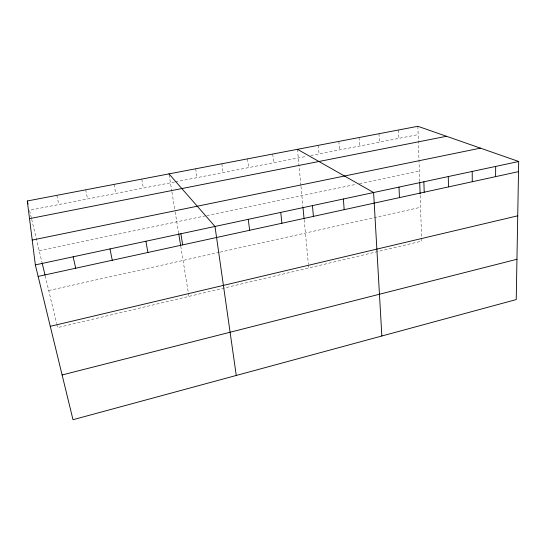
<?xml version="1.0" encoding="UTF-8"?>
<svg xmlns="http://www.w3.org/2000/svg" width="546" height="546" viewBox="0 0 546 546"><rect width="100%" height="100%" fill="white"/><g stroke="black" fill="none" stroke-linecap="round" stroke-linejoin="round"><path stroke-width="0.41" stroke-dasharray="2.73 2.05" d="M48.724 290.506L219.239 252.341M220.072 252.156L420.557 207.289M39.182 250.641L206.04 215.725M206.859 215.554L356.204 184.302M359.493 183.62L419.355 171.089M174.59 182.016L29.518 210.244L31.491 218.489M175.416 181.852L306.586 156.327M310.735 155.521L418.14 134.616M31.688 219.315L41.905 262.032M45.216 275.86L56.613 323.478M56.804 324.297L57.596 327.593L421.683 241.148L420.14 194.663M56.791 195.345L58.845 204.538M85.688 189.817L87.585 198.942M114.012 184.398L115.752 193.461M141.769 179.088L143.366 188.09M169.117 174.7L171.792 191.127M171.929 191.953L175.034 211.056M175.17 211.882L178.562 232.753M180.746 246.178L188.923 296.417M195.68 168.782L196.997 177.655M221.853 163.773L223.041 172.584M247.536 158.866L248.594 167.608M272.734 154.047L273.669 162.735M297.461 149.317L300.907 185.613M300.989 186.452L302.894 206.477M304.156 219.765L308.347 263.807M308.422 264.639L308.743 267.963M318.325 145.325L319.048 153.904M338.861 141.4L339.489 149.925M359.07 137.531L359.609 146.007M378.972 133.722L379.422 142.151M398.566 129.975L398.928 138.356M417.861 126.29L419.69 181.19"/><path stroke-width="0.82" d="M495.611 176.638L495.672 166.421M518.7 161.493L516.229 299.577L73 419.71L35.34 264.892L27.3 200.983L417.861 126.29L518.7 161.493L35.34 264.892M62.114 374.965L516.946 259.268M50.28 326.317L517.724 215.813M38.145 276.413L518.516 171.642M32.221 240.069L480.446 148.137M29.525 218.646L446.512 136.288M297.461 149.317L373.607 192.533L381.852 336.002M168.987 173.887L214.994 226.46L236.268 375.457M27.3 200.983L28.037 204.067M42.103 262.844L45.025 275.048M73.157 256.804L75.689 268.229M109.992 248.921L112.264 260.251M145.884 241.243L147.918 252.47M178.699 233.592L180.61 245.338M180.876 233.756L182.671 244.895M248.273 219.342L249.638 230.289M280.746 212.394L281.907 223.246M302.975 207.303L304.081 218.932M312.442 205.617L313.411 216.38M343.386 198.997L344.171 209.671M398.99 187.101L399.454 197.611M419.717 182.036L420.113 193.816M423.873 181.777L424.201 192.212M448.28 176.563L448.464 186.923M472.208 171.444L472.27 181.729"/></g></svg>
